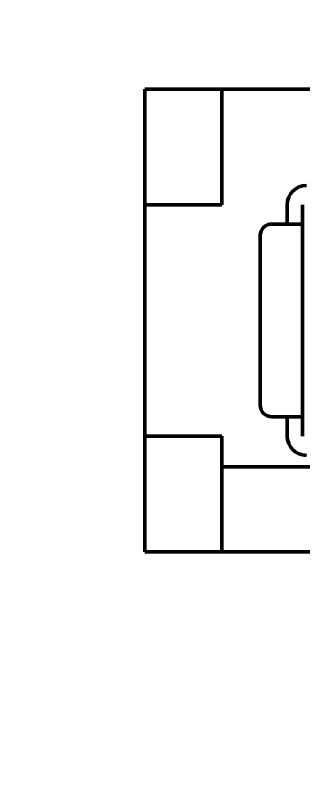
# Model space of a CAD drawing. Header units: millimetres. Extents: x 2121 to 4904, y 892 to 1933.
# Drawn here: x 2321.74 to 2336.66, y 1303.46 to 1343.37 of the extents above; entities that cross this region are included whole.
import ezdxf

# ---------------------------------------------------------------- set-up
doc = ezdxf.new("R2010")
doc.units = ezdxf.units.MM
doc.header["$LTSCALE"] = 1.8
doc.layers.add('외형선(ISO)', color=7, linetype='Continuous', lineweight=50)
doc.layers.add('치수(ISO)', color=7, linetype='Continuous', lineweight=25)
doc.styles.add('주 문자 (ISO)', font='')
doc.styles.add('주 텍스트 (ISO)', font='')
doc.styles.get('주 문자 (ISO)').set_extended_font_data('Tahoma')
doc.styles.get('주 텍스트 (ISO)').set_extended_font_data('Tahoma')
doc.dimstyles.new('기본값 (ISO)', dxfattribs={"dimscale": 1.8, "dimtxt": 3.5, "dimasz": 2.5, "dimexe": 3.175, "dimexo": 0, "dimgap": 0.762, "dimtad": 1, "dimrnd": 1e-08, "dimzin": 0, "dimtxsty": '주 텍스트 (ISO)', "dimcen": 0.09, "dimdle": 10, "dimclrd": 256, "dimclre": 256, "dimclrt": 256, "dimazin": 0, "dimtfac": 1.001486, "dimtmove": 0, "dimatfit": 3, "dimfxl": 1, "dimtolj": 1, "dimtzin": 0, "dimlwd": -1, "dimlwe": -1, "dimarcsym": 0})

# ---------------------------------------------------------------- blocks, each defined once
blk = doc.blocks.new('*D685')
at = {"layer": 'Defpoints', "color": 0}
for p in [(2296.96, 1640.945), (2404.327, 1640.945), (2379.76, 1292.845)]:
    blk.add_point(p, dxfattribs=at)
at = {"layer": '치수(ISO)', "color": 7}
for p, q in [((2296.96, 1640.945), (2410.042, 1640.945)), ((2404.327, 1297.345), (2404.327, 1636.445)), ((2379.76, 1292.845), (2410.042, 1292.845))]:
    blk.add_line(p, q, dxfattribs=at)
for points in [[(2405.077, 1636.445), (2403.577, 1636.445), (2404.327, 1640.945)], [(2403.577, 1297.345), (2405.077, 1297.345), (2404.327, 1292.845)]]:
    blk.add_solid(points, dxfattribs=at)
at = {"layer": '치수(ISO)', "insert": (2399.795, 1466.895), "char_height": 6.3, "attachment_point": 5, "rotation": 90, "style": '주 문자 (ISO)'}
blk.add_mtext('\\A1;174', dxfattribs=at)

msp = doc.modelspace()

# ---------------------------------------------------------------- linework, layer by layer
at = {"layer": '외형선(ISO)'}
for p, q in [((2328.46, 1339.545), (2364.46, 1339.545)), ((2328.46, 1315.545), (2328.46, 1339.545)), ((2332.46, 1339.545), (2332.46, 1333.545)), ((2332.46, 1333.545), (2328.46, 1333.545)), ((2335.86, 1333.545), (2335.86, 1332.545)), ((2336.66, 1333.545), (2336.66, 1332.545)), ((2335.66, 1332.545), (2335.06, 1332.545)), ((2336.66, 1332.545), (2335.66, 1332.545)), ((2336.66, 1332.545), (2336.66, 1322.545)), ((2334.46, 1323.145), (2334.46, 1331.945)), ((2335.66, 1322.545), (2335.06, 1322.545)), ((2335.66, 1322.545), (2336.66, 1322.545)), ((2335.86, 1321.545), (2335.86, 1322.545)), ((2336.66, 1321.545), (2336.66, 1322.545)), ((2332.46, 1321.545), (2328.46, 1321.545)), ((2332.46, 1321.545), (2332.46, 1315.545)), ((2332.46, 1319.945), (2337.46, 1319.945)), ((2364.46, 1315.545), (2328.46, 1315.545))]:
    msp.add_line(p, q, dxfattribs=at)
for centre, radius, start, end in [((2336.86, 1333.545), 1, 90, 180), ((2335.06, 1331.945), 0.6, 90, 180), ((2335.06, 1323.145), 0.6, 180, 270), ((2336.86, 1321.545), 1, 180, 270)]:
    msp.add_arc(centre, radius, start, end, dxfattribs=at)

# ---------------------------------------------------------------- dimensions: what is measured, and where the dimension line sits
at = {"layer": '치수(ISO)'}
dim = msp.add_linear_dim(base=(2404.327, 1640.945), p1=(2379.76, 1292.845), p2=(2296.96, 1640.945), angle=90, text='174', dimstyle='기본값 (ISO)', override={"dimdec": 1, "dimlfac": 0.5, "dimzin": 8, "dimdsep": 46, "dimtxsty": '주 문자 (ISO)', "dimclrd": 7, "dimclre": 7, "dimclrt": 256, "dimtofl": 0, "dimatfit": 1}, dxfattribs=at)
dim.commit()
dim.dimension.update_dxf_attribs({"geometry": '*D685', "text_midpoint": (2399.795, 1466.895)})

doc.saveas('drawing.dxf')
